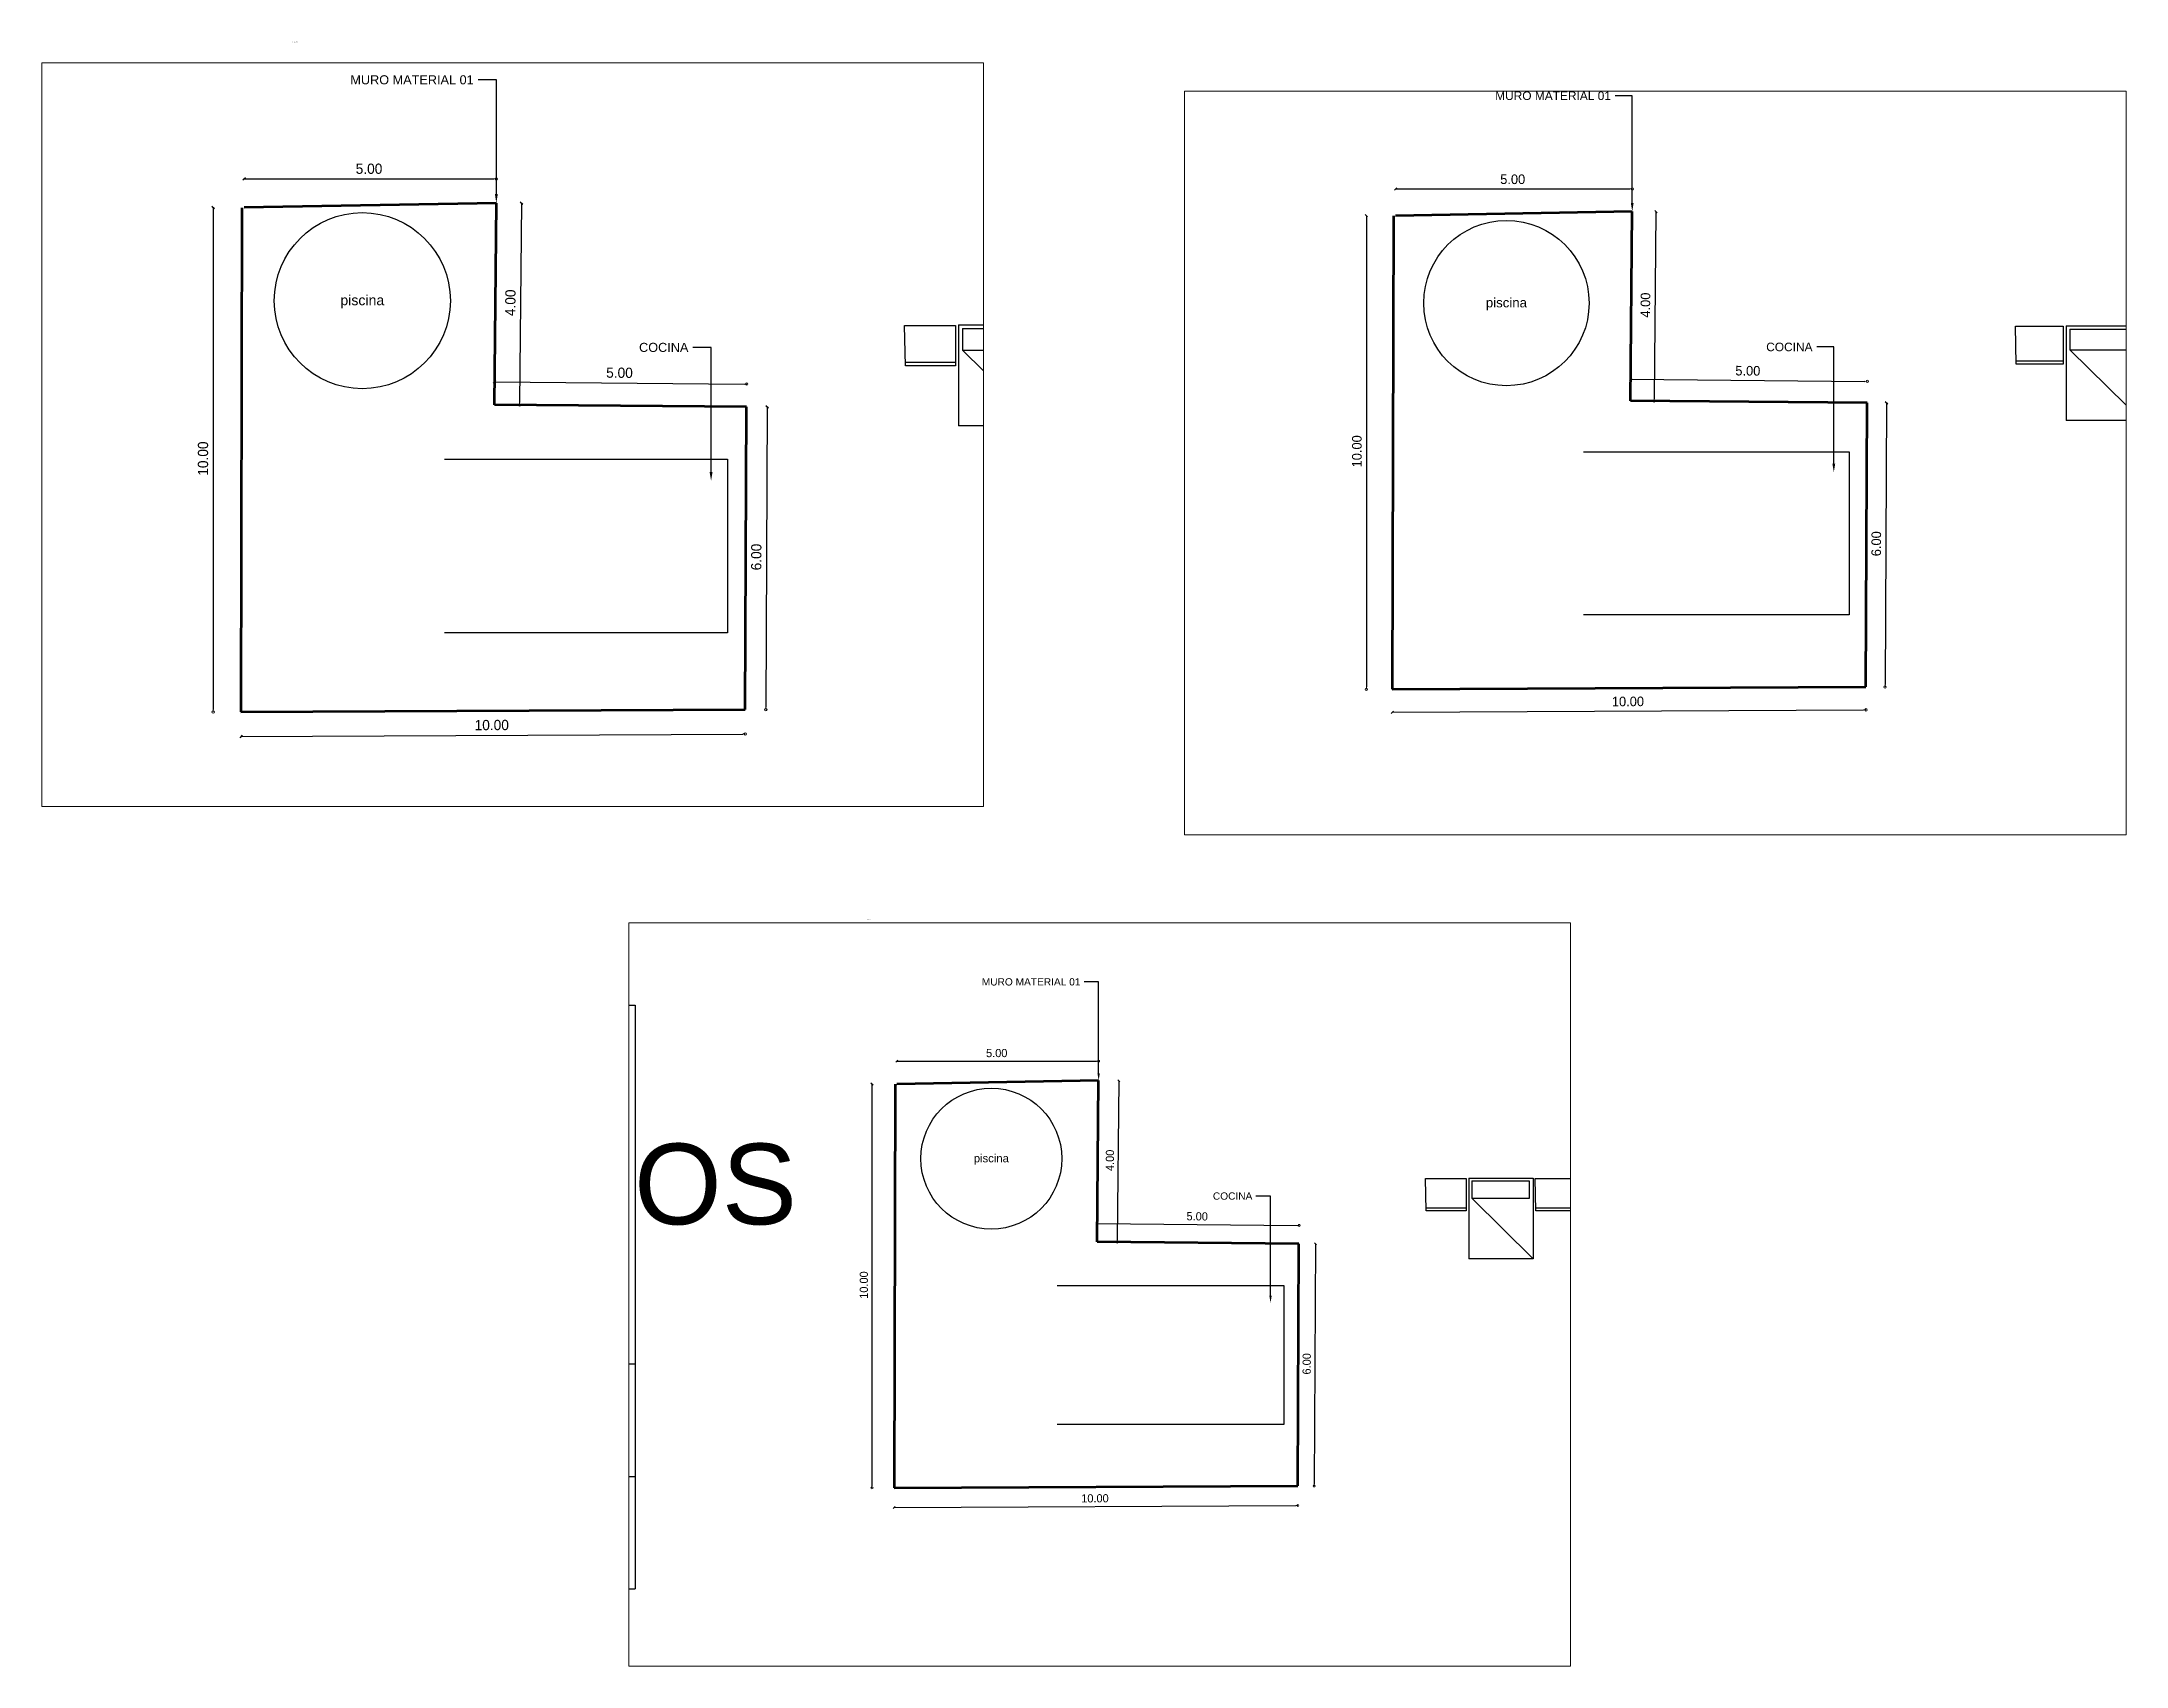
# Paper-space layout 'Presentación1' of a CAD drawing. Header units: inches. Extents: x 67 to 621, y 19 to 450.
# The model-space entities are those that its viewports show. They can reach past a viewport. Long polylines and large blocks are cut down to what shows.
import ezdxf
from ezdxf import colors
from ezdxf.entities.mleader import LeaderData, LeaderLine
from ezdxf.math import Vec2, Vec3

# ---------------------------------------------------------------- set-up
doc = ezdxf.new("R2010")
doc.units = ezdxf.units.IN
doc.header["$MEASUREMENT"] = 0
doc.layers.get('Defpoints').update_dxf_attribs({"color": 170})
for name, color, linetype, lineweight in [('cotas', 7, 'Continuous', 5), ('elementos', 200, 'Continuous', 25), ('muebles', 31, 'Continuous', 25), ('muros', 1, 'Continuous', 53), ('texto', 150, 'Continuous', 9)]:
    doc.layers.add(name, color=color, linetype=linetype, lineweight=lineweight)
doc.styles.get("Standard").update_dxf_attribs({"font": 'arial.ttf', "height": 2})
doc.styles.add('STYLE1', font='')
doc.styles.get('STYLE1').set_extended_font_data('Encino Caps')
doc.dimstyles.new('Copia de COTAS', dxfattribs={"dimtxt": 0.203, "dimasz": 0.05, "dimexe": 0.18, "dimexo": 0.1, "dimgap": 0.1, "dimtad": 1, "dimzin": 1, "dimdsep": 46, "dimtxsty": 'STYLE1', "dimblk1": 'OBLIQUE', "dimblk2": 'ORIGIN', "dimsah": 1, "dimcen": 0.09, "dimse1": 1, "dimse2": 1, "dimclrd": 256, "dimclre": 256, "dimclrt": 7, "dimadec": 0, "dimazin": 0, "dimtfac": 1, "dimtmove": 2, "dimatfit": 3, "dimldrblk": 'ORIGIN', "dimfxl": 1, "dimtolj": 1, "dimtzin": 1, "dimarcsym": 0})

# ---------------------------------------------------------------- blocks, each defined once
blk = doc.blocks.new('_Oblique')
at = {"color": 0, "linetype": 'ByBlock', "lineweight": -2}
blk.add_line((-0.5, -0.5), (0.5, 0.5), dxfattribs=at)
blk = doc.blocks.new('_ORIGIN')
at = {"color": 0, "linetype": 'ByBlock'}
blk.add_line((0, 0), (-1, 0), dxfattribs=at)
blk.add_circle((0, 0), 0.5, dxfattribs=at)
blk = doc.blocks.new('*D15')
at = {"layer": 'cotas', "lineweight": -2, "transparency": 16777216}
blk.add_line((19.713, 43.71), (24.662, 43.71), dxfattribs=at)
at = {"layer": 'Defpoints', "color": 0, "transparency": 16777216}
for p in [(24.712, 43.71), (19.713, 43.142), (24.712, 43.233)]:
    blk.add_point(p, dxfattribs=at)
at = {"layer": 'cotas', "lineweight": -2, "transparency": 16777216, "xscale": 0.05, "yscale": 0.05, "zscale": 0.05, "rotation": 180}
blk.add_blockref('_Oblique', (19.713, 43.71), dxfattribs=at)
at = {"layer": 'cotas', "lineweight": -2, "transparency": 16777216, "xscale": 0.05, "yscale": 0.05, "zscale": 0.05}
blk.add_blockref('_ORIGIN', (24.712, 43.71), dxfattribs=at)
at = {"layer": 'cotas', "color": 7, "transparency": 16777216, "insert": (22.187, 43.912), "char_height": 0.203, "attachment_point": 5, "style": 'STYLE1'}
blk.add_mtext('\\A1;5.00', dxfattribs=at)
blk = doc.blocks.new('*D17')
at = {"layer": 'cotas', "lineweight": -2, "transparency": 16777216}
blk.add_line((19.647, 32.655), (29.597, 32.704), dxfattribs=at)
at = {"layer": 'Defpoints', "color": 0, "transparency": 16777216}
for p in [(19.644, 33.141), (29.644, 33.19), (29.647, 32.705)]:
    blk.add_point(p, dxfattribs=at)
at = {"layer": 'cotas', "lineweight": -2, "transparency": 16777216, "xscale": 0.05, "yscale": 0.05, "zscale": 0.05}
for name, p, rotation in [('_Oblique', (19.647, 32.655), 180.2830929459593), ('_ORIGIN', (29.647, 32.705), 0.283092945959258)]:
    blk.add_blockref(name, p, dxfattribs=dict(at, rotation=rotation))
at = {"layer": 'cotas', "color": 7, "transparency": 16777216, "insert": (24.621, 32.881), "char_height": 0.203, "attachment_point": 5, "rotation": 0.2831, "style": 'STYLE1'}
blk.add_mtext('\\A1;10.00', dxfattribs=at)
blk = doc.blocks.new('*D18')
at = {"layer": 'cotas', "lineweight": -2, "transparency": 16777216}
blk.add_line((30.083, 39.188), (30.054, 33.238), dxfattribs=at)
at = {"layer": 'Defpoints', "color": 0, "transparency": 16777216}
for p in [(29.673, 39.19), (29.644, 33.19), (30.054, 33.188)]:
    blk.add_point(p, dxfattribs=at)
at = {"layer": 'cotas', "lineweight": -2, "transparency": 16777216, "xscale": 0.05, "yscale": 0.05, "zscale": 0.05}
for name, p, rotation in [('_Oblique', (30.083, 39.188), 89.72365116428212), ('_ORIGIN', (30.054, 33.188), 269.7236511642821)]:
    blk.add_blockref(name, p, dxfattribs=dict(at, rotation=rotation))
at = {"layer": 'cotas', "color": 7, "transparency": 16777216, "insert": (29.867, 36.214), "char_height": 0.203, "attachment_point": 5, "rotation": 89.7237, "style": 'STYLE1'}
blk.add_mtext('\\A1;6.00', dxfattribs=at)
blk = doc.blocks.new('*D19')
at = {"layer": 'cotas', "lineweight": -2, "transparency": 16777216}
blk.add_line((24.677, 39.687), (29.627, 39.644), dxfattribs=at)
at = {"layer": 'Defpoints', "color": 0, "transparency": 16777216}
for p in [(29.677, 39.644), (24.673, 39.233), (29.673, 39.19)]:
    blk.add_point(p, dxfattribs=at)
at = {"layer": 'cotas', "lineweight": -2, "transparency": 16777216, "xscale": 0.05, "yscale": 0.05, "zscale": 0.05}
for name, p, rotation in [('_Oblique', (24.677, 39.687), 179.5121679361006), ('_ORIGIN', (29.677, 39.644), 359.5121679361006)]:
    blk.add_blockref(name, p, dxfattribs=dict(at, rotation=rotation))
at = {"layer": 'cotas', "color": 7, "transparency": 16777216, "insert": (27.154, 39.867), "char_height": 0.203, "attachment_point": 5, "rotation": 359.5122, "style": 'STYLE1'}
blk.add_mtext('\\A1;5.00', dxfattribs=at)
blk = doc.blocks.new('*D20')
at = {"layer": 'cotas', "lineweight": -2, "transparency": 16777216}
blk.add_line((25.211, 43.228), (25.173, 39.278), dxfattribs=at)
at = {"layer": 'Defpoints', "color": 0, "transparency": 16777216}
for p in [(24.712, 43.233), (24.673, 39.233), (25.173, 39.228)]:
    blk.add_point(p, dxfattribs=at)
at = {"layer": 'cotas', "lineweight": -2, "transparency": 16777216, "xscale": 0.05, "yscale": 0.05, "zscale": 0.05}
for name, p, rotation in [('_Oblique', (25.211, 43.228), 89.44861650542174), ('_ORIGIN', (25.173, 39.228), 269.4486165054217)]:
    blk.add_blockref(name, p, dxfattribs=dict(at, rotation=rotation))
at = {"layer": 'cotas', "color": 7, "transparency": 16777216, "insert": (24.991, 41.255), "char_height": 0.203, "attachment_point": 5, "rotation": 89.4486, "style": 'STYLE1'}
blk.add_mtext('\\A1;4.00', dxfattribs=at)
blk = doc.blocks.new('*D21')
at = {"layer": 'cotas', "lineweight": -2, "transparency": 16777216}
blk.add_line((19.097, 43.141), (19.097, 33.191), dxfattribs=at)
at = {"layer": 'Defpoints', "color": 0, "transparency": 16777216}
for p in [(19.667, 43.141), (19.097, 33.141), (19.644, 33.141)]:
    blk.add_point(p, dxfattribs=at)
at = {"layer": 'cotas', "lineweight": -2, "transparency": 16777216, "xscale": 0.05, "yscale": 0.05, "zscale": 0.05}
for name, p, rotation in [('_Oblique', (19.097, 43.141), 90), ('_ORIGIN', (19.097, 33.141), 270)]:
    blk.add_blockref(name, p, dxfattribs=dict(at, rotation=rotation))
at = {"layer": 'cotas', "color": 7, "transparency": 16777216, "insert": (18.896, 38.166), "char_height": 0.203, "attachment_point": 5, "rotation": 90, "style": 'STYLE1'}
blk.add_mtext('\\A1;10.00', dxfattribs=at)
blk = doc.blocks.new('*T39')
at = {"layer": 'texto', "color": 0, "linetype": 'ByBlock', "lineweight": -2, "transparency": 16777216}
for p, q in [((0, 0), (7.502, 0)), ((0, 0), (0, -14.464)), ((7.502, 0), (7.502, -14.464)), ((0, -8.89), (7.502, -8.89)), ((2.501, -8.89), (2.501, -14.464)), ((5.001, -8.89), (5.001, -14.464)), ((0, -11.677), (7.502, -11.677)), ((0, -14.464), (7.502, -14.464))]:
    blk.add_line(p, q, dxfattribs=at)
at = {"layer": 'texto', "color": 0, "transparency": 16777216, "insert": (3.751, -4.445), "char_height": 2, "width": 7.3815, "attachment_point": 5}
blk.add_mtext('ACABADOS', dxfattribs=at)

msp = doc.modelspace()

# ---------------------------------------------------------------- linework, layer by layer
at = {"layer": 'elementos'}
msp.add_lwpolyline([(23.681, 38.153), (29.296, 38.153), (29.296, 34.71), (23.681, 34.71)], dxfattribs=at)
msp.add_circle((22.054, 41.297), 1.746, dxfattribs=at)
at = {"layer": 'muebles'}
for p, q in [((32.808, 40.807), (33.817, 40.807)), ((32.822, 40.006), (32.808, 40.807)), ((32.808, 40.807), (32.808, 40.807)), ((33.817, 40.807), (33.817, 40.006)), ((33.879, 40.817), (35.479, 40.817)), ((33.879, 40.817), (33.879, 38.817)), ((33.957, 40.746), (35.379, 40.746)), ((33.964, 40.306), (33.964, 40.746)), ((35.379, 40.746), (35.379, 40.306)), ((35.479, 40.817), (35.479, 38.817)), ((35.526, 40.807), (36.535, 40.807)), ((35.54, 40.006), (35.526, 40.807)), ((35.526, 40.807), (35.526, 40.807)), ((35.379, 40.306), (33.964, 40.306)), ((33.964, 40.306), (35.479, 38.817)), ((32.82, 40.079), (33.817, 40.079)), ((33.817, 40.006), (32.822, 40.006)), ((32.822, 40.006), (32.822, 40.006)), ((33.817, 40.006), (33.817, 40.006)), ((35.539, 40.079), (36.535, 40.079)), ((36.535, 40.006), (35.54, 40.006)), ((35.54, 40.006), (35.54, 40.006)), ((35.479, 38.817), (33.879, 38.817))]:
    msp.add_line(p, q, dxfattribs=at)
at = {"layer": 'muros'}
for p, q in [((19.667, 43.141), (19.644, 33.141)), ((24.712, 43.233), (19.713, 43.142)), ((22.162, 43.168), (22.162, 43.168)), ((24.673, 39.233), (24.712, 43.233)), ((29.673, 39.19), (24.673, 39.233)), ((29.644, 33.19), (29.673, 39.19)), ((19.644, 33.141), (29.644, 33.19))]:
    msp.add_line(p, q, dxfattribs=at)

# ---------------------------------------------------------------- block references
msp.add_blockref('*T39', (5.725, 45.1))

# ---------------------------------------------------------------- texts
at = {"layer": 'muros', "insert": (21.619, 41.407), "char_height": 0.2, "attachment_point": 1}
msp.add_mtext_dynamic_manual_height_columns('piscina', width=201.09297, gutter_width=1, heights=[0], dxfattribs=at)

# ---------------------------------------------------------------- dimensions: what is measured, and where the dimension line sits
at = {"layer": 'cotas'}
dim = msp.add_linear_dim(base=(24.712, 43.71), p1=(19.713, 43.142), p2=(24.712, 43.233), dimstyle='Copia de COTAS', dxfattribs=at)
dim.commit()
dim.dimension.update_dxf_attribs({"geometry": '*D15', "text_midpoint": (22.187, 43.912)})
dim = msp.add_linear_dim(base=(19.097, 33.141), p1=(19.667, 43.141), p2=(19.644, 33.141), angle=90, dimstyle='Copia de COTAS', dxfattribs=at)
dim.commit()
dim.dimension.update_dxf_attribs({"geometry": '*D21', "text_midpoint": (18.896, 38.166)})
for p1, p2, distance, picture, middle in [((24.712, 43.233), (24.673, 39.233), 0.5, '*D20', (24.991, 41.255)), ((24.673, 39.233), (29.673, 39.19), 0.454, '*D19', (27.154, 39.867)), ((29.673, 39.19), (29.644, 33.19), 0.41, '*D18', (29.867, 36.214)), ((19.644, 33.141), (29.644, 33.19), -0.486, '*D17', (24.621, 32.881))]:
    dim = msp.add_aligned_dim(p1=p1, p2=p2, distance=distance, dimstyle='Copia de COTAS', dxfattribs=at)
    dim.commit()
    dim.dimension.update_dxf_attribs({"geometry": picture, "text_midpoint": middle})

# ---------------------------------------------------------------- leaders
at = {"layer": 'texto'}
ml = msp.add_multileader_mtext('Standard', dxfattribs=at)
ml.set_content('MURO MATERIAL 01 ', color=256)
ml.set_leader_properties()
ml.build(insert=Vec2(0, 0))
ml.multileader.update_dxf_attribs({"dogleg_length": 0.36, "arrow_head_size": 0.18})
ctx = ml.context
ctx.base_point, ctx.char_height, ctx.arrow_head_size, ctx.landing_gap_size, ctx.plane_origin = Vec3(21.791, 45.675), 0.18, 0.18, 0.09, Vec3(24.712, 43.233)
ctx.text_align_type = 2
notes = []
notes.append((ctx, [(0, (1, 1, 0), (24.712, 45.675), (-1, 0), 0.36, [(0, [(24.712, 43.233)], 0, [])])]))
ctx.mtext.insert, ctx.mtext.alignment, ctx.mtext.flow_direction = Vec3(24.262, 45.767), 3, 5
ml = msp.add_multileader_mtext('Standard', dxfattribs=at)
ml.set_content('COCINA  ', color=256)
ml.set_leader_properties()
ml.build(insert=Vec2(0, 0))
ml.multileader.update_dxf_attribs({"dogleg_length": 0.36, "arrow_head_size": 0.18})
ctx = ml.context
ctx.base_point, ctx.char_height, ctx.arrow_head_size, ctx.landing_gap_size, ctx.plane_origin = Vec3(27.464, 40.37), 0.18, 0.18, 0.09, Vec3(28.97, 37.723)
ctx.text_align_type = 2
notes.append((ctx, [(0, (1, 1, 0), (28.97, 40.37), (-1, 0), 0.36, [(0, [(28.97, 37.723)], 0, [])])]))
ctx.mtext.insert, ctx.mtext.alignment, ctx.mtext.flow_direction = Vec3(28.52, 40.461), 3, 5
for ctx, leaders in notes:
    for number, flags, end, landing, length, lines in leaders:
        leader = LeaderData()
        leader.index, (leader.has_last_leader_line, leader.has_dogleg_vector, leader.attachment_direction) = number, flags
        leader.last_leader_point, leader.dogleg_vector, leader.dogleg_length = Vec3(end), Vec3(landing), length
        for number, points, colour, breaks in lines:
            line = LeaderLine()
            line.index, line.vertices, line.color, line.breaks = number, Vec3.list(points), colors.encode_raw_color(colour), breaks
            leader.lines.append(line)
        ctx.leaders.append(leader)

psp = doc.layouts.new('Presentación1')

# ---------------------------------------------------------------- texts
at = {"layer": 'elementos', "insert": (286.25, 217.45), "char_height": 0.2, "attachment_point": 1}
psp.add_mtext_dynamic_manual_height_columns('Escala 1:100', width=93.2167, gutter_width=1, heights=[0], dxfattribs=at)
at = {"layer": 'texto', "insert": (133.87, 450.37), "char_height": 0.2, "attachment_point": 1}
psp.add_mtext_dynamic_manual_height_columns('Escala 1:50', width=184.1259, gutter_width=1, heights=[0], dxfattribs=at)

# ---------------------------------------------------------------- viewports
at = {"layer": 'elementos'}
psp.add_viewport(center=(192.32, 346.05), size=(250.03, 197.4287), view_center_point=(25.033, 38.641), view_height=14.74447, dxfattribs=at)
for center, view_center_point, view_height, status in [((495.79, 338.5), (25.203, 37.918), 15.70725, 3), ((348.23, 117.74), (24.739, 37.931), 18.42124, 4)]:
    psp.add_viewport(center=center, size=(250.03, 197.4287), view_center_point=view_center_point, view_height=view_height, status=status, dxfattribs=at)

doc.saveas('drawing.dxf')
